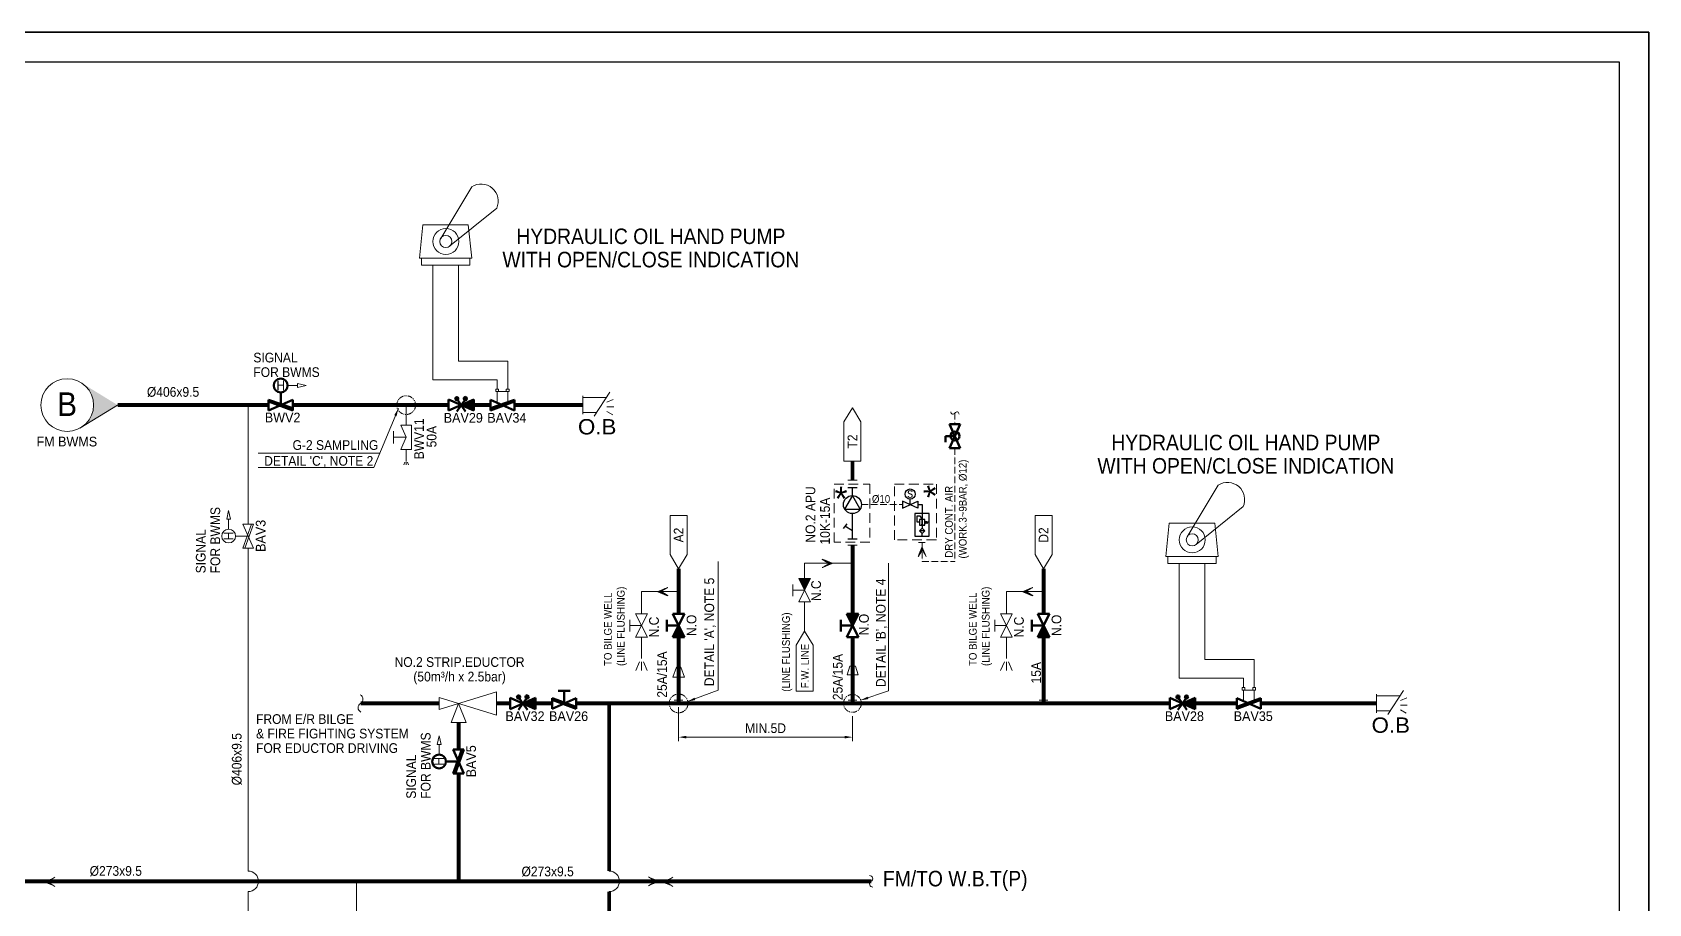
# Model space of a CAD drawing. Extents: x -553847 to 4496999, y 514150 to 878882.
# Drawn here: x 4317728 to 4359381, y 537128 to 559578 of the extents above; entities that cross this region are included whole.
import ezdxf

# ---------------------------------------------------------------- set-up
doc = ezdxf.new("R2010")
doc.units = 0
doc.header["$LTSCALE"] = 25
doc.header["$MEASUREMENT"] = 0
doc.header["$PDMODE"] = 3
doc.header["$PDSIZE"] = -7
for name, pattern in [('DASHED', [0.75, 0.5, -0.25]), ('DASHED2', [0.375, 0.25, -0.125]), ('Dashed_dotted', [9.714286, 6.857143, -1.428571, 0, -1.428571]), ('HIDDEN', [0.375, 0.25, -0.125]), ('PHANTOM', [63.5, 31.75, -6.35, 6.35, -6.35, 6.35, -6.35]), ('PHANTOM2', [31.75, 15.875, -3.175, 3.175, -3.175, 3.175, -3.175])]:
    doc.linetypes.add(name, pattern=pattern)
doc.layers.get('0').update_dxf_attribs({"linetype": 'CONTINUOUS', "lineweight": 9})
doc.layers.get('DEFPOINTS').update_dxf_attribs({"linetype": 'CONTINUOUS'})
doc.layers.add('0.1 Defpoints', color=7, linetype='CONTINUOUS', plot=False)
doc.layers.add('0.2 Dwg sheet', color=7, linetype='CONTINUOUS')
doc.layers.add('0.3 Text', color=7, linetype='CONTINUOUS')
for name, color, linetype, lineweight in [('0.4 Maker scope box', 3, 'HIDDEN', 9), ('0.5 Dim', 1, 'CONTINUOUS', 9), ('1.1 Y_Pipe', 7, 'CONTINUOUS', 13), ('1.10 Air line', 253, 'PHANTOM', 9), ('1.5 M_Equip', 4, 'CONTINUOUS', 30), ('1.7 Signal', 6, 'ZIGZAG', 9), ('1.9 Arrow', 1, 'CONTINUOUS', 9)]:
    doc.layers.add(name, color=color, linetype=linetype, lineweight=lineweight)
doc.layers.add('2.1 Valve open', color=7, linetype='CONTINUOUS', lineweight=50, true_color=0x1b21e4)
for name, color, linetype, true_color in [('2.2 Ballast water line', 7, 'CONTINUOUS', 0x1b21e4), ('2.3 TSU sampling line', 7, 'DASHED2', 0xf4541a), ('2.4 ANU dosing line', 7, 'DASHED2', 0xff29ff), ('2.5 Driving water line', 7, 'PHANTOM2', 0x0a8a31)]:
    doc.layers.add(name, color=color, linetype=linetype, true_color=true_color)
doc.styles.add('ARIAL', font='arial.ttf')
doc.styles.get("Standard").update_dxf_attribs({"font": '', "width": 0.95, "height": 250})
doc.styles.get('Standard').set_extended_font_data('Gulim')
doc.linetypes.add('ZIGZAG', pattern='A,0.0001,-0.2,[131,ltypeshp.shx,S=0.2,R=0,X=-0.2,Y=0],-0.4,[131,ltypeshp.shx,S=0.2,R=180,X=0.2,Y=0],-0.2', length=0.8001)
doc.dimstyles.new('TC50', dxfattribs={"dimtxt": 250, "dimasz": 200, "dimexe": 100, "dimexo": 100, "dimgap": 100, "dimtad": 1, "dimtoh": 1, "dimdec": 0, "dimrnd": 0.0005, "dimzin": 9, "dimdsep": 46, "dimtxsty": 'Standard', "dimcen": -3.5, "dimclrd": 1, "dimclre": 1, "dimazin": 2, "dimtfac": 0.6, "dimtdec": 0, "dimtmove": 0, "dimatfit": 3, "dimfxl": 4, "dimtolj": 1, "dimlwd": 15, "dimlwe": 15, "dimarcsym": 0})

# ---------------------------------------------------------------- blocks, each defined once
blk = doc.blocks.new('양식 51-Q-02-08')
at = {"layer": '0.1 Defpoints'}
blk.add_lwpolyline([(-2677005, 1033560), (-2613196, 1033560), (-2613196, 988132), (-2677005, 988132)], close=True, dxfattribs=at)
at = {"layer": '0.2 Dwg sheet'}
blk.add_lwpolyline([(-2613953, 989196), (-2676245, 989196), (-2676245, 1032800), (-2613953, 1032800)], close=True, dxfattribs=at)
blk = doc.blocks.new('*D216')
at = {"layer": '0.5 Dim', "color": 1, "linetype": 'ByBlock', "lineweight": 15, "ltscale": 30, "transparency": 16777216}
for p, q in [((4334383, 542188), (4334383, 541318)), ((4338866, 541958), (4338866, 541318)), ((4334583, 541418), (4338666, 541418))]:
    blk.add_line(p, q, dxfattribs=at)
at = {"layer": '0.5 Dim', "color": 1, "linetype": 'Continuous', "ltscale": 30, "transparency": 16777216}
for points in [[(4334583, 541452), (4334583, 541385), (4334383, 541418)], [(4338666, 541452), (4338666, 541385), (4338866, 541418)]]:
    blk.add_solid(points, dxfattribs=at)
at = {"layer": 'DEFPOINTS', "color": 0, "linetype": 'Continuous', "ltscale": 30, "transparency": 16777216}
for p in [(4334383, 542288), (4338866, 542058), (4338866, 541418)]:
    blk.add_point(p, dxfattribs=at)
at = {"layer": '0.5 Dim', "color": 0, "linetype": 'Continuous', "ltscale": 30, "transparency": 16777216, "insert": (4336624, 541648), "char_height": 250, "attachment_point": 5}
blk.add_mtext('\\A1;{\\C0;MIN.5D}', dxfattribs=at)

msp = doc.modelspace()

# ---------------------------------------------------------------- hatches: boundary and pattern name
at = {"layer": '1.1 Y_Pipe', "linetype": 'Continuous', "ltscale": 30}
h = msp.add_hatch(dxfattribs=at)
h.set_pattern_fill('ANSI31', color=256, scale=1.072502)
h.set_pattern_definition([(45, (4248202.53085, 198087.2463), (-0.094796635586, 0.094796635586), [])])
h.paths.add_polyline_path([(4319014, 549417.2, 0.5309324), (4319001.1, 550541.7), (4319925, 549975.1)])
at = {"layer": '1.1 Y_Pipe'}
for points in [[(4329107.2, 550119.8), (4328781.2, 549975.1), (4329107.2, 549830.3)], [(4337631.3, 545202.1), (4337783.1, 545503.7), (4337480.5, 545503.7)], [(4338865.7, 544292.1), (4339017.6, 544593.6), (4338715, 544593.6)], [(4334383.3, 544292.1), (4334535.2, 543990.5), (4334232.6, 543990.5)], [(4343787.7, 544292.1), (4343939.6, 543990.5), (4343636.9, 543990.5)], [(4330697.9, 542432.4), (4330371.9, 542287.7), (4330697.9, 542143)], [(4347690.4, 542432.4), (4347364.4, 542287.7), (4347690.4, 542143)]]:
    msp.add_hatch(color=256, dxfattribs=at).paths.add_polyline_path(points)
at = {"layer": '1.5 M_Equip'}
h = msp.add_hatch(color=256, dxfattribs=at)
h.paths.add_polyline_path([(4340656.7, 546878.4), (4340665.4, 546909.5), (4340648, 546909.5)])
h.paths.add_polyline_path([(4340647.9, 546997.7), (4340665.3, 546997.7), (4340656.6, 547028.7)])
at = {"layer": '1.9 Arrow'}
h = msp.add_hatch(dxfattribs=at)
h.set_pattern_fill('ANSI31', color=256, scale=0.356064, angle=90, style=0)
h.set_pattern_definition([(45, (4016764.481565, 301838.114715), (0.031471872735, -0.031471872735), [])])
h.paths.add_polyline_path([(4340559, 546073.3), (4340659.7, 546239.4), (4340760.5, 546073.3), (4340659.7, 546314.9)])
h = msp.add_hatch(dxfattribs=at)
h.set_pattern_fill('ANSI31', color=256, scale=0.382453, style=0)
h.set_pattern_definition([(315, (4071855.721377, 887764.778904), (-0.033804374581, -0.033804374581), [])])
h.paths.add_polyline_path([(4338081.5, 545785.6), (4338260.2, 545893.3), (4338082.1, 546002.1), (4338341.3, 545893.1)])
h = msp.add_hatch(dxfattribs=at)
h.set_pattern_fill('ANSI31', color=256, scale=0.382453, angle=360, style=0)
h.set_pattern_definition([(315, (4061082.989324, 878619.95076), (-0.033804374581, -0.033804374581), [])])
h.paths.add_polyline_path([(4334108.9, 545276.7), (4333930.2, 545169), (4334108.3, 545060.2), (4333849.1, 545169.2)])
h = msp.add_hatch(dxfattribs=at)
h.set_pattern_fill('ANSI31', color=256, scale=0.382453, angle=360, style=0)
h.set_pattern_definition([(315, (4070487.35597, 878619.95076), (-0.033804374581, -0.033804374581), [])])
h.paths.add_polyline_path([(4343513.3, 545276.7), (4343334.6, 545169), (4343512.6, 545060.2), (4343253.5, 545169.2)])
h = msp.add_hatch(color=256, dxfattribs=at)
h.paths.add_polyline_path([(4318001.6, 537689.1), (4318129.2, 537689.1), (4318312.5, 537806.6)])
h.paths.add_polyline_path([(4318001.6, 537689.1), (4318312.5, 537571.7), (4318129.2, 537689.1)])
h = msp.add_hatch(color=256, dxfattribs=at)
h.paths.add_polyline_path([(4333916.3, 537703), (4333788.7, 537703), (4333605.4, 537585.5)])
h.paths.add_polyline_path([(4333916.3, 537703), (4333605.4, 537820.4), (4333788.7, 537703)])
h = msp.add_hatch(color=256, dxfattribs=at)
h.paths.add_polyline_path([(4333923.9, 537689.1), (4334051.5, 537689.1), (4334234.8, 537806.6)])
h.paths.add_polyline_path([(4333923.9, 537689.1), (4334234.8, 537571.7), (4334051.5, 537689.1)])
at = {"layer": '2.1 Valve open'}
for points in [[(4329107.2, 550119.8), (4328781.2, 549975.1), (4329107.2, 549830.3)], [(4338865.7, 544292.1), (4339017.6, 544593.6), (4338715, 544593.6)], [(4334383.3, 544292.1), (4334535.2, 543990.5), (4334232.6, 543990.5)], [(4343787.7, 544292.1), (4343939.6, 543990.5), (4343636.9, 543990.5)], [(4330697.9, 542432.4), (4330371.9, 542287.7), (4330697.9, 542143)], [(4347690.4, 542432.4), (4347364.4, 542287.7), (4347690.4, 542143)]]:
    msp.add_hatch(color=256, dxfattribs=at).paths.add_polyline_path(points)

# ---------------------------------------------------------------- linework, layer by layer
at = {"layer": '0.1 Defpoints', "color": 4, "linetype": 'ByBlock'}
msp.add_lwpolyline([(4295572.2, 514150.1), (4359381.2, 514150.1), (4359381.2, 559578), (4295572.2, 559578)], close=True, dxfattribs=at)
at = {"layer": '0.3 Text', "linetype": 'Continuous', "ltscale": 30}
for p, q in [((4329107.2, 550119.8), (4329107.2, 549830.3)), ((4330697.9, 542432.4), (4330697.9, 542143)), ((4347690.4, 542432.4), (4347690.4, 542143))]:
    msp.add_line(p, q, dxfattribs=at)
at = {"layer": '0.4 Maker scope box', "linetype": 'DASHED', "lineweight": 15, "ltscale": 20}
msp.add_lwpolyline([(4338387.7, 547938.5), (4339310.8, 547938.5), (4339310.8, 546442.9), (4338387.7, 546442.9)], close=True, dxfattribs=at)
at = {"layer": '0.4 Maker scope box', "linetype": 'DASHED', "lineweight": 15, "ltscale": 20, "elevation": -934.9}
msp.add_lwpolyline([(4339944.9, 547935.2), (4341024.9, 547935.2), (4341024.9, 546500.2), (4339944.9, 546500.2)], close=True, dxfattribs=at)
at = {"layer": '0.5 Dim', "color": 1}
msp.add_line((4326681.4, 548733.8), (4323552.4, 548733.8), dxfattribs=at)
at = {"layer": '0.5 Dim', "color": 1, "linetype": 'PHANTOM2', "lineweight": 9, "ltscale": 0.3}
msp.add_circle((4327362.3, 549973.2), 241.6, dxfattribs=at)
at = {"layer": '0.5 Dim', "linetype": 'PHANTOM2', "lineweight": 9, "ltscale": 0.3}
for centre, radius in [((4334383.2, 542287.7), 241.6), ((4338862.6, 542287.7), 229.6)]:
    msp.add_circle(centre, radius, dxfattribs=at)
at = {"layer": '1.1 Y_Pipe', "linetype": 'Continuous', "ltscale": 30}
for p, q in [((4329054.2, 555595.8), (4328252.5, 554268.7)), ((4329694.4, 555044.6), (4328482.4, 554067.9)), ((4327702.7, 553761.2), (4327790.4, 554620.4)), ((4327790.4, 554620.4), (4328963.8, 554620.4)), ((4329051.6, 553761.2), (4328963.8, 554620.4)), ((4329051.6, 553761.2), (4327702.7, 553761.2)), ((4327754.8, 553761.2), (4327754.8, 553576.4)), ((4327754.8, 553576.4), (4328999.7, 553576.4)), ((4328049.4, 550622.6), (4328049.4, 553576.4)), ((4328707.2, 551102.7), (4328707.2, 553578.3)), ((4329000.1, 553761.2), (4329000.1, 553576.4)), ((4329978.6, 551102.7), (4328707.2, 551102.7)), ((4329978.6, 550382.7), (4329978.6, 551102.7)), ((4329708.7, 550622.6), (4328049.4, 550622.6)), ((4329708.7, 550382.7), (4329708.7, 550622.6)), ((4329708.7, 550035.9), (4329708.7, 550320)), ((4329943, 550320), (4329744.3, 550320)), ((4329978.6, 550049.2), (4329978.6, 550320)), ((4319925, 549975.1), (4318948.5, 549377.1)), ((4348288.1, 547908.5), (4347486.3, 546581.4)), ((4348928.3, 547357.3), (4347716.3, 546380.5)), ((4346936.5, 546073.8), (4347024.3, 546933)), ((4347024.3, 546933), (4348197.7, 546933)), ((4348285.5, 546073.8), (4348197.7, 546933)), ((4348285.5, 546073.8), (4346936.5, 546073.8)), ((4346988.7, 546073.8), (4346988.7, 545889.1)), ((4348234, 546073.8), (4348234, 545889.1)), ((4346988.7, 545889.1), (4348233.6, 545889.1)), ((4347283.3, 542935.2), (4347283.3, 545889.1)), ((4347941.1, 543415.3), (4347941.1, 545890.9)), ((4337480.5, 545503.7), (4337782, 545503.7)), ((4338715, 544593.6), (4339016.5, 544593.6)), ((4334232.6, 543990.5), (4334534.1, 543990.5)), ((4343636.9, 543990.5), (4343938.5, 543990.5)), ((4349212.5, 543415.3), (4347941.1, 543415.3)), ((4349212.5, 542695.3), (4349212.5, 543415.3)), ((4348942.6, 542935.2), (4347283.3, 542935.2)), ((4348942.6, 542695.3), (4348942.6, 542935.2)), ((4328209.1, 542132.4), (4329693.5, 542589.2)), ((4329693.5, 541986.2), (4328209.1, 542443)), ((4328209.1, 542132.4), (4328209.1, 542443)), ((4329693.5, 541986.2), (4329693.5, 542589.2)), ((4348942.6, 542348.6), (4348942.6, 542632.7)), ((4349176.9, 542632.7), (4348978.2, 542632.7)), ((4349212.5, 542361.8), (4349212.5, 542632.7)), ((4328713.8, 542287.7), (4328520.8, 541792)), ((4328906.8, 541792), (4328713.8, 542287.7)), ((4328906.8, 541792), (4328520.8, 541792)), ((4328713.8, 541792), (4328713.8, 541100.9))]:
    msp.add_line(p, q, dxfattribs=at)
at = {"layer": '1.1 Y_Pipe'}
for p, q in [((4324128.5, 549975.1), (4324128.5, 550301.3)), ((4332614.7, 550307.2), (4332205.1, 549692.7)), ((4323818.8, 549837.6), (4323818.8, 550112.6)), ((4324438.2, 550112.6), (4323818.8, 549837.6)), ((4323818.8, 550112.6), (4324438.2, 549890.7)), ((4323818.8, 550063.1), (4324438.2, 549837.6)), ((4324438.2, 549837.6), (4324438.2, 550112.6)), ((4327362.3, 549452.9), (4327362.3, 549973.2)), ((4328455.2, 549830.3), (4328455.2, 550119.8)), ((4328455.2, 550119.8), (4329107.2, 549830.3)), ((4329107.2, 550119.8), (4328455.2, 549830.3)), ((4328670, 550180.4), (4328626.8, 550135.5)), ((4328685.7, 550176.7), (4328631.1, 550119.9)), ((4328697.3, 550168.7), (4328639.4, 550108.6)), ((4328705.7, 550157.4), (4328651.1, 550100.7)), ((4328710, 550141.9), (4328666.8, 550097)), ((4328781.2, 549975.1), (4328668.4, 549811.5)), ((4328781.2, 549975.1), (4328692.1, 550104.3)), ((4328781.2, 549975.1), (4328870.3, 550104.3)), ((4328781.2, 549975.1), (4328894, 549811.5)), ((4328889.3, 550184), (4328846, 550139.1)), ((4328905, 550180.3), (4328850.4, 550123.6)), ((4328916.6, 550172.3), (4328858.7, 550112.2)), ((4328925, 550161), (4328870.3, 550104.3)), ((4328929.3, 550145.5), (4328886, 550100.6)), ((4329536.1, 549837.6), (4329536.1, 550112.6)), ((4329536.1, 550112.6), (4330155.5, 549837.6)), ((4330155.5, 550112.6), (4329536.1, 549890.7)), ((4330155.5, 550063.1), (4329536.1, 549837.6)), ((4330155.5, 549837.6), (4330155.5, 550112.6)), ((4331918.8, 550214.2), (4331918.8, 549736)), ((4332520.9, 550166.5), (4331918.8, 550166.5)), ((4332530.6, 550047.1), (4332693.9, 550118.5)), ((4332530.6, 549927.5), (4332709.9, 549927.5)), ((4338862.7, 549904.7), (4338642.9, 549540.4)), ((4338862.7, 549904.7), (4339082.6, 549540.4)), ((4327224.8, 549452.9), (4327362.3, 549143.2)), ((4327224.8, 549452.9), (4327499.8, 549452.9)), ((4327499.8, 549452.9), (4327499.8, 548833.5)), ((4331918.8, 549782), (4332264.6, 549782)), ((4332530.6, 549807.9), (4332683.7, 549720.7)), ((4338642.9, 548530.1), (4338642.9, 549540.4)), ((4339082.6, 548530.1), (4339082.6, 549540.4)), ((4327036.1, 549298.1), (4327036.1, 548988.4)), ((4327362.3, 549143.2), (4327036.1, 549143.2)), ((4327224.8, 548833.5), (4327362.3, 549143.2)), ((4327499.8, 548833.5), (4327224.8, 548833.5)), ((4327362.3, 548522.8), (4327362.3, 548833.5)), ((4327324.6, 548503.4), (4327299.8, 548435.9)), ((4327362.3, 548503.8), (4327362.3, 548435.2)), ((4327400, 548503.4), (4327424.8, 548435.9)), ((4339082.6, 548530.1), (4338642.9, 548530.1)), ((4338862.7, 548039.5), (4338862.7, 548530.1)), ((4338982.9, 548039.5), (4338742.6, 548039.5)), ((4323429.2, 546908.7), (4323154.2, 546908.7)), ((4323154.2, 546908.7), (4323429.2, 546289.3)), ((4323154.2, 546289.3), (4323376.1, 546908.7)), ((4323203.7, 546289.3), (4323429.2, 546908.7)), ((4334163.5, 547130.8), (4334163.5, 546120.5)), ((4334163.5, 547130.8), (4334603.2, 547130.8)), ((4334603.2, 547130.8), (4334603.2, 546120.5)), ((4343567.9, 547130.8), (4343567.9, 546120.5)), ((4343567.9, 547130.8), (4344007.5, 547130.8)), ((4344007.5, 547130.8), (4344007.5, 546120.5)), ((4323291.7, 546599), (4322965.5, 546599)), ((4323429.2, 546289.3), (4323154.2, 546289.3)), ((4334383.4, 545756.2), (4334163.5, 546120.5)), ((4334383.4, 545756.2), (4334603.2, 546120.5)), ((4338982.8, 546363.6), (4338742.4, 546363.6)), ((4338866.1, 544593.6), (4338862.6, 546363.6)), ((4343787.7, 545756.2), (4343567.9, 546120.5)), ((4343787.7, 545756.2), (4344007.5, 546120.5)), ((4334383.4, 544593.6), (4334383.4, 545756.2)), ((4338864.2, 545905), (4337631.3, 545905)), ((4337631.3, 545905), (4337631.3, 545202.1)), ((4343787.7, 544593.6), (4343787.7, 545756.2)), ((4337329.7, 545352.9), (4337329.7, 545051.4)), ((4337782, 545503.7), (4337480.5, 545503.7)), ((4337480.5, 545503.7), (4337631.3, 545202.1)), ((4337631.3, 545202.1), (4337782, 545503.7)), ((4334383.4, 545170), (4333426.7, 545170)), ((4333426.7, 545170), (4333426.7, 544593.6)), ((4337631.3, 545202.1), (4337329.7, 545202.1)), ((4337631.3, 545202.1), (4337480.5, 544900.6)), ((4337480.5, 544900.6), (4337782, 544900.6)), ((4337631.3, 545202.1), (4337782, 544900.6)), ((4337631.3, 544900.6), (4337631.3, 544148.5)), ((4343787.7, 545170), (4342831, 545170)), ((4342831, 545170), (4342831, 544593.6)), ((4333125.2, 544141.3), (4333125.2, 544442.9)), ((4333275.9, 544593.6), (4333577.5, 544593.6)), ((4333426.7, 544292.1), (4333275.9, 544593.6)), ((4333426.7, 544292.1), (4333577.5, 544593.6)), ((4334081.8, 544141.3), (4334081.8, 544442.9)), ((4334232.6, 544593.6), (4334534.1, 544593.6)), ((4334383.3, 544292.1), (4334232.6, 544593.6)), ((4334383.4, 544292.1), (4334534.1, 544593.6)), ((4338564.2, 544442.9), (4338564.2, 544141.3)), ((4339016.5, 544593.6), (4338715, 544593.6)), ((4338715, 544593.6), (4338865.8, 544292.1)), ((4338865.8, 544292.1), (4339016.5, 544593.6)), ((4342529.5, 544141.3), (4342529.5, 544442.9)), ((4342680.3, 544593.6), (4342981.8, 544593.6)), ((4342831, 544292.1), (4342680.3, 544593.6)), ((4342831.1, 544292.1), (4342981.8, 544593.6)), ((4343486.2, 544141.3), (4343486.2, 544442.9)), ((4343636.9, 544593.6), (4343938.5, 544593.6)), ((4343787.7, 544292.1), (4343636.9, 544593.6)), ((4343787.7, 544292.1), (4343938.5, 544593.6)), ((4333426.7, 544292.1), (4333125.2, 544292.1)), ((4333275.9, 543990.5), (4333426.7, 544292.1)), ((4333577.5, 543990.5), (4333275.9, 543990.5)), ((4333426.7, 544292.1), (4333577.5, 543990.5)), ((4333426.7, 543990.5), (4333426.7, 543446.4)), ((4334383.4, 544292.1), (4334081.8, 544292.1)), ((4334232.6, 543990.5), (4334383.4, 544292.1)), ((4334534.1, 543990.5), (4334232.6, 543990.5)), ((4334383.4, 543990.5), (4334383.3, 543222.7)), ((4334383.4, 544292.1), (4334534.1, 543990.5)), ((4337631.3, 544148.5), (4337411.4, 543784.2)), ((4337631.3, 544148.5), (4337851.1, 543784.2)), ((4338865.8, 544292.1), (4338564.2, 544292.1)), ((4338865.7, 544292.1), (4338715, 543990.5)), ((4338715, 543990.5), (4339016.5, 543990.5)), ((4338865.8, 544292.1), (4339016.5, 543990.5)), ((4338865.8, 543990.5), (4338865.8, 543246)), ((4342831.1, 544292.1), (4342529.5, 544292.1)), ((4342680.3, 543990.5), (4342831, 544292.1)), ((4342981.8, 543990.5), (4342680.3, 543990.5)), ((4342831, 544292.1), (4342981.8, 543990.5)), ((4342831, 543990.5), (4342831, 543446.4)), ((4343787.7, 544292.1), (4343486.2, 544292.1)), ((4343636.9, 543990.5), (4343787.7, 544292.1)), ((4343938.5, 543990.5), (4343636.9, 543990.5)), ((4343787.7, 543990.5), (4343787.6, 542287.7)), ((4343787.7, 544292.1), (4343938.5, 543990.5)), ((4337411.4, 542605.9), (4337411.4, 543784.2)), ((4337851.1, 542605.9), (4337851.1, 543784.2)), ((4333375.9, 543358.5), (4333276.9, 543136.4)), ((4333426.7, 543358.5), (4333426.7, 543136.4)), ((4333477.4, 543358.5), (4333576.4, 543136.4)), ((4334328, 543222.7), (4334230.5, 542962.7)), ((4334383.2, 543222.7), (4334328, 543222.7)), ((4334383.2, 543222.7), (4334438.5, 543222.7)), ((4334438.5, 543222.7), (4334536, 542962.7)), ((4338792, 543246), (4338723.8, 543024.6)), ((4338792, 543246), (4338939.5, 543246)), ((4338939.5, 543246), (4339007.7, 543024.6)), ((4342780.3, 543358.5), (4342681.3, 543136.4)), ((4342831, 543358.5), (4342831, 543136.4)), ((4342881.8, 543358.5), (4342980.8, 543136.4)), ((4334230.5, 542962.7), (4334536, 542962.7)), ((4334383.3, 542962.7), (4334383.2, 542287.7)), ((4338723.8, 543024.6), (4339007.7, 543024.6)), ((4338865.8, 543024.6), (4338865.8, 542287.7)), ((4330045.8, 542143), (4330045.8, 542432.4)), ((4330045.8, 542432.4), (4330697.9, 542143)), ((4330697.9, 542432.4), (4330045.8, 542143)), ((4330260.7, 542493), (4330217.4, 542448.1)), ((4330276.3, 542489.3), (4330221.7, 542432.6)), ((4330288, 542481.4), (4330230.1, 542421.2)), ((4330296.3, 542470), (4330241.7, 542413.3)), ((4330300.7, 542454.5), (4330257.4, 542409.6)), ((4330371.9, 542287.7), (4330282.7, 542416.9)), ((4330371.9, 542287.7), (4330461, 542416.9)), ((4330479.9, 542496.6), (4330436.7, 542451.7)), ((4330495.6, 542492.9), (4330441, 542436.2)), ((4330507.3, 542485), (4330449.3, 542424.8)), ((4330515.6, 542473.6), (4330461, 542416.9)), ((4330519.9, 542458.1), (4330476.7, 542413.2)), ((4331126.7, 542150.2), (4331126.7, 542425.2)), ((4331746.1, 542425.2), (4331126.7, 542150.2)), ((4331126.7, 542425.2), (4331746.1, 542203.3)), ((4331126.7, 542375.7), (4331746.1, 542150.2)), ((4331281.6, 542613.9), (4331591.3, 542613.9)), ((4331436.4, 542287.7), (4331436.4, 542613.9)), ((4331746.1, 542150.2), (4331746.1, 542425.2)), ((4334270.7, 542373.7), (4334495.7, 542373.7)), ((4337851.1, 542605.9), (4337411.4, 542605.9)), ((4338750.1, 542374.3), (4338975.1, 542374.3)), ((4343675.1, 542373.7), (4343900.1, 542373.7)), ((4347038.4, 542143), (4347038.4, 542432.4)), ((4347038.4, 542432.4), (4347690.4, 542143)), ((4347690.4, 542432.4), (4347038.4, 542143)), ((4347253.2, 542493), (4347210, 542448.1)), ((4347268.9, 542489.3), (4347214.3, 542432.6)), ((4347280.6, 542481.4), (4347222.6, 542421.2)), ((4347288.9, 542470), (4347234.3, 542413.3)), ((4347293.2, 542454.5), (4347250, 542409.6)), ((4347364.4, 542287.7), (4347275.3, 542416.9)), ((4347364.4, 542287.7), (4347453.6, 542416.9)), ((4347472.5, 542496.6), (4347429.3, 542451.7)), ((4347488.2, 542492.9), (4347433.6, 542436.2)), ((4347499.8, 542485), (4347441.9, 542424.8)), ((4347508.2, 542473.6), (4347453.6, 542416.9)), ((4347512.5, 542458.1), (4347469.2, 542413.2)), ((4348770, 542150.2), (4348770, 542425.2)), ((4348770, 542425.2), (4349389.4, 542150.2)), ((4349389.4, 542425.2), (4348770, 542203.3)), ((4349389.4, 542375.7), (4348770, 542150.2)), ((4349389.4, 542150.2), (4349389.4, 542425.2)), ((4352369.9, 542526.8), (4352369.9, 542048.6)), ((4352972.1, 542479.1), (4352369.9, 542479.1)), ((4353065.9, 542619.8), (4352656.2, 542005.3)), ((4352981.7, 542359.7), (4353145, 542431.1)), ((4330371.9, 542287.7), (4330259, 542124.1)), ((4330371.9, 542287.7), (4330484.7, 542124.1)), ((4347364.4, 542287.7), (4347251.6, 542124.1)), ((4347364.4, 542287.7), (4347477.3, 542124.1)), ((4352369.9, 542094.7), (4352715.8, 542094.7)), ((4352981.7, 542240.1), (4353161, 542240.1)), ((4352981.7, 542120.6), (4353134.8, 542033.3)), ((4328851.3, 541100.9), (4328576.3, 541100.9)), ((4328576.3, 541100.9), (4328851.3, 540481.5)), ((4328576.3, 540481.5), (4328798.2, 541100.9)), ((4328625.8, 540481.5), (4328851.3, 541100.9)), ((4328713.8, 540791.2), (4328387.6, 540791.2)), ((4328851.3, 540481.5), (4328576.3, 540481.5))]:
    msp.add_line(p, q, dxfattribs=at)
at = {"layer": '1.1 Y_Pipe', "linetype": 'Continuous', "ltscale": 100}
for p, q in [((4319925, 549975.1), (4323818.8, 549975.1)), ((4323291.7, 546908.7), (4323291.7, 549975.1)), ((4324438.2, 549975.1), (4328455.2, 549975.1)), ((4329536.1, 549975.1), (4329107.2, 549975.1)), ((4330155.5, 549975.1), (4331918.8, 549975.1)), ((4323291.7, 546289.3), (4323291.7, 539479.5)), ((4328209.1, 542287.7), (4326186.6, 542287.7)), ((4329693.5, 542287.7), (4330045.8, 542287.7)), ((4331126.7, 542287.7), (4330697.9, 542287.7)), ((4331746.1, 542287.7), (4334383.2, 542287.7)), ((4332593.8, 537967.9), (4332593.8, 542287.7)), ((4334383.2, 542287.7), (4345387.7, 542287.7)), ((4345387.7, 542287.7), (4347038.4, 542287.7)), ((4347690.4, 542287.7), (4348770, 542287.7)), ((4349389.4, 542287.7), (4352369.9, 542287.7)), ((4328713.8, 540481.5), (4328713.8, 537703.8)), ((4323291.7, 539479.5), (4323291.7, 537967.9)), ((4339345.7, 537703.8), (4316914.1, 537703.8)), ((4323291.7, 537439.7), (4323291.7, 530939.8)), ((4326086.3, 533466.1), (4326086.3, 537703.8)), ((4332593.8, 523748.3), (4332593.8, 537439.7))]:
    msp.add_line(p, q, dxfattribs=at)
at = {"layer": '1.1 Y_Pipe', "linetype": 'Continuous', "ltscale": 30}
for points in [[(4329744.3, 550382.7), (4329744.3, 550320), (4329673.1, 550320), (4329673.1, 550382.7)], [(4330014.2, 550382.7), (4330014.2, 550320), (4329943, 550320), (4329943, 550382.7)], [(4348978.2, 542695.3), (4348978.2, 542632.7), (4348907, 542632.7), (4348907, 542695.3)], [(4349248.1, 542695.3), (4349248.1, 542632.7), (4349176.9, 542632.7), (4349176.9, 542695.3)]]:
    msp.add_lwpolyline(points, close=True, dxfattribs=at)
for centre, radius in [((4328385.1, 554188.6), 334.5), ((4328385.1, 554188.6), 155), ((4318627.3, 549975.1), 678.8), ((4324128.5, 550478.9), 177.6), ((4322787.9, 546599), 177.6), ((4347619, 546501.2), 334.5), ((4347619, 546501.2), 155), ((4328209.9, 540791.2), 177.6)]:
    msp.add_circle(centre, radius, dxfattribs=at)
at = {"layer": '1.1 Y_Pipe'}
for centre in [(4328668.4, 550138.7), (4328887.7, 550142.3), (4330259, 542451.3), (4330478.3, 542454.9), (4347251.6, 542451.3), (4347470.9, 542454.9)]:
    msp.add_circle(centre, 41.7, dxfattribs=at)
at = {"layer": '1.1 Y_Pipe', "linetype": 'Continuous', "ltscale": 30}
for centre, radius, start, end in [((4329295.6, 555228.9), 439.3, 335.20444, 123.34125), ((4348529.5, 547541.5), 439.3, 335.20444, 123.34125), ((4326122.4, 542397.8), 127.4, 300.24455, 62.94375), ((4326250.7, 542177.6), 127.4, 120.24455, 242.94375), ((4323291.7, 537703.8), 264.1, 270, 90), ((4332593.8, 537703.8), 264.1, 270, 90)]:
    msp.add_arc(centre, radius, start, end, dxfattribs=at)
at = {"layer": '1.1 Y_Pipe'}
for centre, start, end in [((4339306.1, 537772.4), 300, 90), ((4339385.3, 537635.2), 120, 270)]:
    msp.add_arc(centre, 79.2, start, end, dxfattribs=at)
at = {"layer": '1.10 Air line', "linetype": 'Dashed_dotted'}
for p, q in [((4341503.8, 549770), (4341503.8, 549484.9)), ((4341503.8, 548865.5), (4341503.8, 545942)), ((4339094.7, 547410.6), (4340151, 547410.6)), ((4340568.1, 546434.6), (4340745.1, 546434.6)), ((4340656.6, 546434.6), (4340656.6, 545942)), ((4340656.6, 545942), (4341503.8, 545942))]:
    msp.add_line(p, q, dxfattribs=at)
at = {"layer": '1.10 Air line', "linetype": 'ByBlock', "ltscale": 0.3}
for centre, start, end in [((4341454.3, 549798.6), 180, 330), ((4341553.4, 549741.4), 0, 150)]:
    msp.add_arc(centre, 57.2, start, end, dxfattribs=at)
at = {"layer": '1.5 M_Equip', "color": 4}
for p, q in [((4338982.9, 547839.3), (4338742.6, 547839.3)), ((4338862.7, 547642.6), (4338862.7, 547839.3)), ((4338722.3, 546914.1), (4338622.4, 546796.8)), ((4338862.7, 546525.8), (4338862.9, 547178.6)), ((4338862.7, 546731.2), (4338670.2, 546856.8)), ((4338742.5, 546525.8), (4338982.9, 546525.7))]:
    msp.add_line(p, q, dxfattribs=at)
at = {"layer": '1.5 M_Equip'}
for p, q in [((4340151, 547499.1), (4340151, 547322)), ((4340549.7, 547322), (4340151, 547499.1)), ((4340151, 547322), (4340549.8, 547499)), ((4340350.4, 547410.5), (4340350.4, 547550.1)), ((4340549.8, 547499), (4340549.7, 547322)), ((4340549.7, 547410.5), (4340656.7, 547410.5)), ((4340656.7, 547410.5), (4340656.5, 547184.3)), ((4340526.3, 547120.6), (4340602.9, 547120.7)), ((4340526.4, 546953.5), (4340526.3, 547120.6)), ((4340587.7, 546953.5), (4340526.4, 546953.5)), ((4340602.9, 547120.7), (4340656.6, 547028.7)), ((4340656.6, 547028.7), (4340647.9, 546997.7)), ((4340665.3, 546997.7), (4340647.9, 546997.7)), ((4340656.7, 546878.4), (4340648, 546909.5)), ((4340665.4, 546909.5), (4340648, 546909.5)), ((4340656.5, 547184.3), (4340656.8, 546803.7)), ((4340665.3, 546997.7), (4340656.6, 547028.7)), ((4340656.7, 546878.4), (4340656.6, 547028.7)), ((4340665.4, 546909.5), (4340656.7, 546878.4)), ((4340725.6, 546953.6), (4340749.7, 546927.2)), ((4340749.7, 546927.2), (4340764.7, 546982.5)), ((4340764.7, 546982.5), (4340786.5, 546927.2)), ((4340786.5, 546927.2), (4340809.9, 546983.4)), ((4340621.8, 546698.4), (4340621.7, 546768.6)), ((4340727.1, 546733.6), (4340621.7, 546733.5)), ((4340656.9, 546600.4), (4340656.9, 546663.3))]:
    msp.add_line(p, q, dxfattribs=at)
at = {"layer": '1.5 M_Equip', "color": 4}
msp.add_lwpolyline([(4338862.7, 547642.6), (4338661.8, 547294.6), (4339063.6, 547294.6)], close=True, dxfattribs=at)
at = {"layer": '1.5 M_Equip', "elevation": 0}
for points in [[(4340470.7, 547184.3), (4340470.6, 546600.4), (4340842.6, 546600.3), (4340842.6, 547184.3)], [(4340725.7, 546878.5), (4340725.6, 547028.8), (4340587.6, 547028.7), (4340587.8, 546878.4)], [(4340656.9, 546663.3), (4340727.1, 546733.6), (4340656.8, 546803.7), (4340586.6, 546733.5)]]:
    msp.add_lwpolyline(points, close=True, dxfattribs=at)
at = {"layer": '1.5 M_Equip'}
msp.add_circle((4340350.4, 547681.7), 131.6, dxfattribs=at)
at = {"layer": '1.5 M_Equip', "color": 4}
msp.add_circle((4338862.7, 547410.6), 232, dxfattribs=at)
at = {"layer": '1.7 Signal', "linetype": 'ZIGZAG', "ltscale": 10}
for p, q in [((4324306.1, 550478.9), (4324562.4, 550478.9)), ((4322787.9, 546776.6), (4322787.9, 547032.8)), ((4328209.9, 540968.8), (4328209.9, 541225.1))]:
    msp.add_line(p, q, dxfattribs=at)
at = {"layer": '1.9 Arrow'}
for p, q in [((4324562.4, 550529), (4324562.4, 550428.8)), ((4324789.4, 550478.9), (4324562.4, 550529)), ((4324562.4, 550428.8), (4324789.4, 550478.9)), ((4322787.9, 547259.9), (4322737.8, 547032.8)), ((4322737.8, 547032.8), (4322837.9, 547032.8)), ((4322837.9, 547032.8), (4322787.9, 547259.9)), ((4328209.9, 541452.1), (4328159.9, 541225.1)), ((4328159.9, 541225.1), (4328260, 541225.1)), ((4328260, 541225.1), (4328209.9, 541452.1)), ((4318312.5, 537806.6), (4318129.2, 537689.1)), ((4333605.4, 537820.4), (4333788.7, 537703)), ((4334234.8, 537806.6), (4334051.5, 537689.1)), ((4318312.5, 537571.7), (4318129.2, 537689.1)), ((4333605.4, 537585.5), (4333788.7, 537703)), ((4334234.8, 537571.7), (4334051.5, 537689.1))]:
    msp.add_line(p, q, dxfattribs=at)
at = {"layer": '2.1 Valve open'}
for p, q in [((4324128.5, 549975.1), (4324128.5, 550301.3)), ((4323818.8, 549837.6), (4323818.8, 550112.6)), ((4324438.2, 550112.6), (4323818.8, 549837.6)), ((4323818.8, 550112.6), (4324438.2, 549890.7)), ((4323818.8, 550063.1), (4324438.2, 549837.6)), ((4324438.2, 549837.6), (4324438.2, 550112.6)), ((4328455.2, 549830.3), (4328455.2, 550119.8)), ((4328455.2, 550119.8), (4329107.2, 549830.3)), ((4329107.2, 550119.8), (4328455.2, 549830.3)), ((4328670, 550180.4), (4328626.8, 550135.5)), ((4328685.7, 550176.7), (4328631.1, 550119.9)), ((4328697.3, 550168.7), (4328639.4, 550108.6)), ((4328705.7, 550157.4), (4328651.1, 550100.7)), ((4328710, 550141.9), (4328666.8, 550097)), ((4328781.2, 549975.1), (4328668.4, 549811.5)), ((4328781.2, 549975.1), (4328692.1, 550104.3)), ((4328781.2, 549975.1), (4328870.3, 550104.3)), ((4328781.2, 549975.1), (4328894, 549811.5)), ((4328889.3, 550184), (4328846, 550139.1)), ((4328905, 550180.3), (4328850.4, 550123.6)), ((4328916.6, 550172.3), (4328858.7, 550112.2)), ((4328925, 550161), (4328870.3, 550104.3)), ((4328929.3, 550145.5), (4328886, 550100.6)), ((4329107.2, 550119.8), (4329107.2, 549830.3)), ((4329536.1, 549837.6), (4329536.1, 550112.6)), ((4329536.1, 550112.6), (4330155.5, 549837.6)), ((4330155.5, 550112.6), (4329536.1, 549890.7)), ((4330155.5, 550063.1), (4329536.1, 549837.6)), ((4330155.5, 549837.6), (4330155.5, 550112.6)), ((4341366.3, 549484.9), (4341641.3, 549484.9)), ((4341641.3, 549484.9), (4341366.3, 548865.5)), ((4341641.3, 548865.5), (4341366.3, 549484.9)), ((4341503.8, 549175.2), (4341258.7, 549175.2)), ((4341258.7, 549020.3), (4341258.7, 549175.2)), ((4341641.3, 548865.5), (4341366.3, 548865.5)), ((4334081.8, 544141.3), (4334081.8, 544442.9)), ((4334232.6, 544593.6), (4334534.1, 544593.6)), ((4334383.3, 544292.1), (4334232.6, 544593.6)), ((4334383.4, 544292.1), (4334534.1, 544593.6)), ((4338564.2, 544442.9), (4338564.2, 544141.3)), ((4339016.5, 544593.6), (4338715, 544593.6)), ((4338715, 544593.6), (4338865.8, 544292.1)), ((4338715, 544593.6), (4339016.5, 544593.6)), ((4338865.8, 544292.1), (4339016.5, 544593.6)), ((4343486.2, 544141.3), (4343486.2, 544442.9)), ((4343636.9, 544593.6), (4343938.5, 544593.6)), ((4343787.7, 544292.1), (4343636.9, 544593.6)), ((4343787.7, 544292.1), (4343938.5, 544593.6)), ((4334383.4, 544292.1), (4334081.8, 544292.1)), ((4334232.6, 543990.5), (4334383.4, 544292.1)), ((4334534.1, 543990.5), (4334232.6, 543990.5)), ((4334232.6, 543990.5), (4334534.1, 543990.5)), ((4334383.4, 544292.1), (4334534.1, 543990.5)), ((4338865.8, 544292.1), (4338564.2, 544292.1)), ((4338865.7, 544292.1), (4338715, 543990.5)), ((4338715, 543990.5), (4339016.5, 543990.5)), ((4338865.8, 544292.1), (4339016.5, 543990.5)), ((4343787.7, 544292.1), (4343486.2, 544292.1)), ((4343636.9, 543990.5), (4343787.7, 544292.1)), ((4343938.5, 543990.5), (4343636.9, 543990.5)), ((4343636.9, 543990.5), (4343938.5, 543990.5)), ((4343787.7, 544292.1), (4343938.5, 543990.5)), ((4330045.8, 542143), (4330045.8, 542432.4)), ((4330045.8, 542432.4), (4330697.9, 542143)), ((4330697.9, 542432.4), (4330045.8, 542143)), ((4330260.7, 542493), (4330217.4, 542448.1)), ((4330276.3, 542489.3), (4330221.7, 542432.6)), ((4330288, 542481.4), (4330230.1, 542421.2)), ((4330296.3, 542470), (4330241.7, 542413.3)), ((4330300.7, 542454.5), (4330257.4, 542409.6)), ((4330371.9, 542287.7), (4330282.7, 542416.9)), ((4330371.9, 542287.7), (4330461, 542416.9)), ((4330479.9, 542496.6), (4330436.7, 542451.7)), ((4330495.6, 542492.9), (4330441, 542436.2)), ((4330507.3, 542485), (4330449.3, 542424.8)), ((4330515.6, 542473.6), (4330461, 542416.9)), ((4330519.9, 542458.1), (4330476.7, 542413.2)), ((4330697.9, 542432.4), (4330697.9, 542143)), ((4331126.7, 542150.2), (4331126.7, 542425.2)), ((4331746.1, 542425.2), (4331126.7, 542150.2)), ((4331126.7, 542425.2), (4331746.1, 542203.3)), ((4331126.7, 542375.7), (4331746.1, 542150.2)), ((4331281.6, 542613.9), (4331591.3, 542613.9)), ((4331436.4, 542287.7), (4331436.4, 542613.9)), ((4331746.1, 542150.2), (4331746.1, 542425.2)), ((4347038.4, 542143), (4347038.4, 542432.4)), ((4347038.4, 542432.4), (4347690.4, 542143)), ((4347690.4, 542432.4), (4347038.4, 542143)), ((4347253.2, 542493), (4347210, 542448.1)), ((4347268.9, 542489.3), (4347214.3, 542432.6)), ((4347280.6, 542481.4), (4347222.6, 542421.2)), ((4347288.9, 542470), (4347234.3, 542413.3)), ((4347293.2, 542454.5), (4347250, 542409.6)), ((4347364.4, 542287.7), (4347275.3, 542416.9)), ((4347364.4, 542287.7), (4347453.6, 542416.9)), ((4347472.5, 542496.6), (4347429.3, 542451.7)), ((4347488.2, 542492.9), (4347433.6, 542436.2)), ((4347499.8, 542485), (4347441.9, 542424.8)), ((4347508.2, 542473.6), (4347453.6, 542416.9)), ((4347512.5, 542458.1), (4347469.2, 542413.2)), ((4347690.4, 542432.4), (4347690.4, 542143)), ((4348770, 542150.2), (4348770, 542425.2)), ((4348770, 542425.2), (4349389.4, 542150.2)), ((4349389.4, 542425.2), (4348770, 542203.3)), ((4349389.4, 542375.7), (4348770, 542150.2)), ((4349389.4, 542150.2), (4349389.4, 542425.2)), ((4330371.9, 542287.7), (4330259, 542124.1)), ((4330371.9, 542287.7), (4330484.7, 542124.1)), ((4347364.4, 542287.7), (4347251.6, 542124.1)), ((4347364.4, 542287.7), (4347477.3, 542124.1)), ((4328851.3, 541100.9), (4328576.3, 541100.9)), ((4328576.3, 541100.9), (4328851.3, 540481.5)), ((4328576.3, 540481.5), (4328798.2, 541100.9)), ((4328625.8, 540481.5), (4328851.3, 541100.9)), ((4328713.8, 540791.2), (4328387.6, 540791.2)), ((4328851.3, 540481.5), (4328576.3, 540481.5))]:
    msp.add_line(p, q, dxfattribs=at)
for centre, radius in [((4324128.5, 550478.9), 177.6), ((4328668.4, 550138.7), 41.7), ((4328887.7, 550142.3), 41.7), ((4341503.8, 549175.2), 115.4), ((4330259, 542451.3), 41.7), ((4330478.3, 542454.9), 41.7), ((4347251.6, 542451.3), 41.7), ((4347470.9, 542454.9), 41.7), ((4328209.9, 540791.2), 177.6)]:
    msp.add_circle(centre, radius, dxfattribs=at)
at = {"layer": '2.2 Ballast water line', "linetype": 'Continuous', "ltscale": 75, "const_width": 100}
for points in [[(4319925, 549975.1), (4323818.8, 549975.1)], [(4324438.2, 549975.1), (4328455.2, 549975.1)], [(4329107.2, 549975.1), (4329536.1, 549975.1)], [(4330155.5, 549975.1), (4331918.8, 549975.1)], [(4330045.8, 542287.7), (4329693.5, 542287.7)], [(4331126.7, 542287.7), (4330697.9, 542287.7)], [(4332593.8, 542287.7), (4331746.1, 542287.7)], [(4332593.8, 537967.9), (4332593.8, 542287.7), (4347038.4, 542287.7)], [(4347690.4, 542287.7), (4348770, 542287.7)], [(4349389.4, 542287.7), (4352369.9, 542287.7)], [(4328713.8, 541792), (4328713.8, 541100.9)], [(4328713.8, 540481.5), (4328713.8, 537703.8), (4339345.7, 537703.8)], [(4316914.1, 537703.8), (4339345.7, 537703.8)], [(4332593.8, 523748.3), (4332593.8, 537439.7)]]:
    msp.add_lwpolyline(points, dxfattribs=at)
at = {"layer": '2.3 TSU sampling line', "linetype": 'Continuous', "ltscale": 75, "const_width": 100}
for points in [[(4338862.7, 548039.5), (4338862.7, 548530.1)], [(4338866.1, 544593.6), (4338866.1, 546363.6)], [(4343787.7, 545756.2), (4343787.7, 544593.6)], [(4338865.8, 542287.7), (4338865.8, 543990.5)], [(4343787.7, 543990.5), (4343787.7, 542287.7)]]:
    msp.add_lwpolyline(points, dxfattribs=at)
at = {"layer": '2.4 ANU dosing line', "linetype": 'Continuous', "ltscale": 75, "const_width": 100}
for points in [[(4334383.4, 545756.2), (4334383.4, 544593.6)], [(4334383.4, 543990.5), (4334383.4, 542287.7)]]:
    msp.add_lwpolyline(points, dxfattribs=at)
at = {"layer": '2.5 Driving water line', "linetype": 'Continuous', "ltscale": 75, "const_width": 100}
msp.add_lwpolyline([(4326186.6, 542287.7), (4328209.1, 542287.7)], dxfattribs=at)

# ---------------------------------------------------------------- block references
at = {"color": 217, "linetype": 'Continuous', "true_color": 0x93278f}
msp.add_blockref('양식 51-Q-02-08', (6972577.2, -473982), dxfattribs=at)

# ---------------------------------------------------------------- texts
at = {"layer": '0.3 Text'}
for s, height, width, p in [('Ø406x9.5', 250, 0.95, (4320681.5, 550188.1)), ('BWV2', 250, 0.99, (4323719.8, 549528.8)), ('BAV29', 250, 0.99, (4328329.7, 549520.9)), ('BAV34', 250, 0.99, (4329452.9, 549520.9)), ('O.B', 396, 1.109649, (4331789.4, 549217.9)), ('FM BWMS', 250, 0.99, (4317835.4, 548908.6)), ('Ø10', 200, 0.95, (4339365.1, 547455.4, -934.9)), ('BAV32', 250, 0.99, (4329920.4, 541833.6)), ('BAV26', 250, 0.99, (4331043.5, 541833.6)), ('BAV28', 250, 0.99, (4346913, 541833.6)), ('BAV35', 250, 0.99, (4348686.8, 541833.6)), ('O.B', 396, 1.109649, (4352240.6, 541530.6)), ('Ø273x9.5', 250, 0.95, (4319206.1, 537845.7)), ('Ø273x9.5', 250, 0.95, (4330334.4, 537833.1))]:
    msp.add_text(s, height=height, dxfattribs=dict(at, width=width)).set_placement(p)
for s, height, rotation, width, p in [('BWV11', 250, 90, 0.95, (4327818.8, 548577.2)), ('50A', 250, 90, 0.95, (4328142, 548884.1)), ('s', 248.9, 0.00724, 0.95, (4340272.7, 547586.8)), ('BAV3', 250, 90, 0.99, (4323738, 546190.3)), ('N.C', 250, 90, 0.95, (4338050.7, 544922.2)), ('N.C', 250, 90, 0.95, (4333873.5, 543987.9)), ('N.C', 250, 90, 0.95, (4343277.8, 543987.9)), ('25A/15A', 250, 90, 0.95, (4334081, 542435.8)), ('15A', 250, 90, 0.95, (4343719.7, 542801.4)), ('Ø406x9.5', 250, 90, 0.95, (4323120.2, 540176.3)), ('BAV5', 250, 90, 0.99, (4329160, 540382.5))]:
    msp.add_text(s, height=height, rotation=rotation, dxfattribs=dict(at, width=width)).set_placement(p)
at = {"layer": '0.3 Text', "linetype": 'Continuous', "width": 0.95}
for s, height, p in [('(WORK.3~9BAR, Ø12)', 200, (4341804.9, 546020.6)), ('NO.2 APU', 250, (4337905.3, 546430.4)), ('DRY CONT. AIR ', 200, (4341448.4, 546042.4)), ('10K-15A', 250, (4338280.8, 546380.5)), ('25A/15A', 250, (4338607.9, 542371.4))]:
    msp.add_text(s, height=height, rotation=90, dxfattribs=at).set_placement(p)
at = {"layer": '0.3 Text', "char_height": 400, "attachment_point": 5, "line_spacing_factor": 0.9}
for s, width, insert in [('\\pxqc;HYDRAULIC OIL HAND PUMP \\PWITH OPEN/CLOSE INDICATION', 8519.21, (4333668.8, 554020.1, 0)), ('\\pxqc;HYDRAULIC OIL HAND PUMP \\PWITH OPEN/CLOSE INDICATION', 8519.21, (4349000.2, 548706.9, 0)), ('\\pxqc,t9;FM/TO W.B.T(P)', 7504.303, (4341511.3, 537713.2))]:
    msp.add_mtext_dynamic_manual_height_columns(s, width=width, gutter_width=1000, heights=[0], dxfattribs=dict(at, insert=insert))
at = {"layer": '0.3 Text', "color": 3, "insert": (4324969.3, 551009.1), "char_height": 250, "width": 3089.316, "attachment_point": 5, "line_spacing_factor": 0.9}
msp.add_mtext('\\pxql;SIGNAL\\PFOR BWMS', dxfattribs=at)
at = {"layer": '0.3 Text', "char_height": 250, "attachment_point": 3}
for s, insert in [('G-2 SAMPLING', (4326644.8, 549069.4)), ("DETAIL 'C', NOTE 2", (4326515.2, 548661.5))]:
    msp.add_mtext(s, dxfattribs=dict(at, insert=insert))
at = {"layer": '0.3 Text', "rotation": 90}
for s, insert, char_height, width, attachment_point in [('\\pxqc;T2', (4338862.7, 549035.3), 250, 1009.722, 5), ('\\pxqc;A2', (4334383.4, 546625.7), 250, 1009.722, 5), ('\\pxqc;D2', (4343787.7, 546625.7), 250, 1009.722, 5), ('\\pxql;(LINE FLUSHING)', (4337051.5, 542588.4), 200, 3714.7, 1), ('\\pxqc;F.W. LINE', (4337536.3, 541394), 200, 3714.7, 1)]:
    msp.add_mtext(s, dxfattribs=dict(at, insert=insert, char_height=char_height, width=width, attachment_point=attachment_point))
at = {"layer": '0.3 Text', "color": 3, "char_height": 250, "width": 3089.316, "attachment_point": 5, "rotation": 90, "line_spacing_factor": 0.9}
for insert in [(4322257.7, 547183.4), (4327679.7, 541375.6)]:
    msp.add_mtext('\\pxql;SIGNAL\\PFOR BWMS', dxfattribs=dict(at, insert=insert))
at = {"layer": '0.3 Text', "char_height": 200, "attachment_point": 1, "rotation": 90}
for insert in [(4332459.7, 543252), (4341864.1, 543252)]:
    msp.add_mtext_dynamic_manual_height_columns('TO BILGE WELL\\P(LINE FLUSHING)', width=3714.7, gutter_width=1000, heights=[0], dxfattribs=dict(at, insert=insert))
at = {"layer": '0.3 Text', "char_height": 250, "attachment_point": 1, "rotation": 90}
for s, insert in [("DETAIL 'A', NOTE 5", (4335048.7, 542732)), ('N.O', (4334590.5, 544022.3)), ('N.O', (4339034.1, 544043.7)), ('N.O', (4343994.8, 544022.3))]:
    msp.add_mtext(s, dxfattribs=dict(at, insert=insert))
at = {"layer": '0.3 Text', "color": 0, "insert": (4339468.9, 542708.5), "char_height": 250, "attachment_point": 1, "rotation": 90}
msp.add_mtext("DETAIL 'B', NOTE 4", dxfattribs=at)
at = {"layer": '0.4 Maker scope box', "style": 'ARIAL'}
msp.add_text('*', height=616, dxfattribs=at).set_placement((4338401.5, 547255.4))
msp.add_text('*', height=616, rotation=90.16445, dxfattribs=at).set_placement((4341315.1, 547582.4))
at = {"layer": '1.1 Y_Pipe', "linetype": 'Continuous', "ltscale": 30, "width": 0.95}
for s, height, p in [('B', 612.9, (4318371.1, 549691.4)), ('FROM E/R BILGE', 250, (4323493.9, 541759)), ('& FIRE FIGHTING SYSTEM', 250, (4323493.9, 541385.4)), ('FOR EDUCTOR DRIVING', 250, (4323493.9, 541011.8))]:
    msp.add_text(s, height=height, dxfattribs=at).set_placement(p)
at = {"layer": '1.1 Y_Pipe', "color": 255, "insert": (4324130.4, 550479.5), "char_height": 250, "width": 3464.914, "attachment_point": 5, "line_spacing_factor": 0.9}
msp.add_mtext('{\\C256;H}', dxfattribs=at)
at = {"layer": '1.1 Y_Pipe', "color": 255, "char_height": 250, "width": 3464.914, "attachment_point": 5, "rotation": 90, "line_spacing_factor": 0.9}
for insert in [(4322787.2, 546600.8), (4328209.3, 540793.1)]:
    msp.add_mtext('{\\C256;H}', dxfattribs=dict(at, insert=insert))
at = {"layer": '1.1 Y_Pipe', "linetype": 'Continuous', "ltscale": 30, "insert": (4328638.3, 543128.7), "char_height": 250, "width": 4443.357, "attachment_point": 5, "line_spacing_factor": 0.9}
msp.add_mtext('{\\W2.20234; }NO.2 STRIP.EDUCTOR\\P{\\W2.20234; }(50m³/h x 2.5bar)', dxfattribs=at)
at = {"layer": '2.1 Valve open', "insert": (4324130.4, 550479.5), "char_height": 250, "width": 3464.914, "attachment_point": 5, "line_spacing_factor": 0.9}
msp.add_mtext('{\\C256;H}', dxfattribs=at)
at = {"layer": '2.1 Valve open', "insert": (4328209.3, 540793.1), "char_height": 250, "width": 3464.914, "attachment_point": 5, "rotation": 90, "line_spacing_factor": 0.9}
msp.add_mtext('{\\C256;H}', dxfattribs=at)

# ---------------------------------------------------------------- dimensions: what is measured, and where the dimension line sits
at = {"layer": '0.5 Dim', "color": 0, "linetype": 'Continuous', "ltscale": 30}
dim = msp.add_linear_dim(base=(4338865.8, 541418.4), p1=(4334383.2, 542287.7), p2=(4338865.8, 542058.1), text='{\\C0;MIN.5D}', dimstyle='TC50', override={"dimtoh": 0, "dimarcsym": 1}, dxfattribs=at)
dim.commit()
dim.dimension.update_dxf_attribs({"geometry": '*D216', "text_midpoint": (4336624.5, 541418.4), "dimtype": 160})

# ---------------------------------------------------------------- leaders
at = {"layer": '0.5 Dim', "color": 71}
msp.add_leader([(4327160.4, 549884.7), (4326529.8, 548369.8), (4323552.4, 548362.9)], dimstyle='TC50', override={"dimgap": 100, "dimtad": 0, "dimarcsym": 1}, dxfattribs=at)
at = {"layer": '0.5 Dim'}
msp.add_leader([(4334614.2, 542333.9), (4335399.2, 542632.1), (4335399.2, 545946.2)], dimstyle='TC50', override={"dimgap": 100, "dimtad": 0, "dimarcsym": 1}, dxfattribs=at)
at = {"layer": '0.5 Dim', "color": 0}
msp.add_leader([(4339075.2, 542367.8), (4339794.3, 542608.6), (4339794.3, 545897.7)], dimstyle='TC50', override={"dimgap": 100, "dimtad": 0, "dimarcsym": 1}, dxfattribs=at)

doc.saveas('drawing.dxf')
